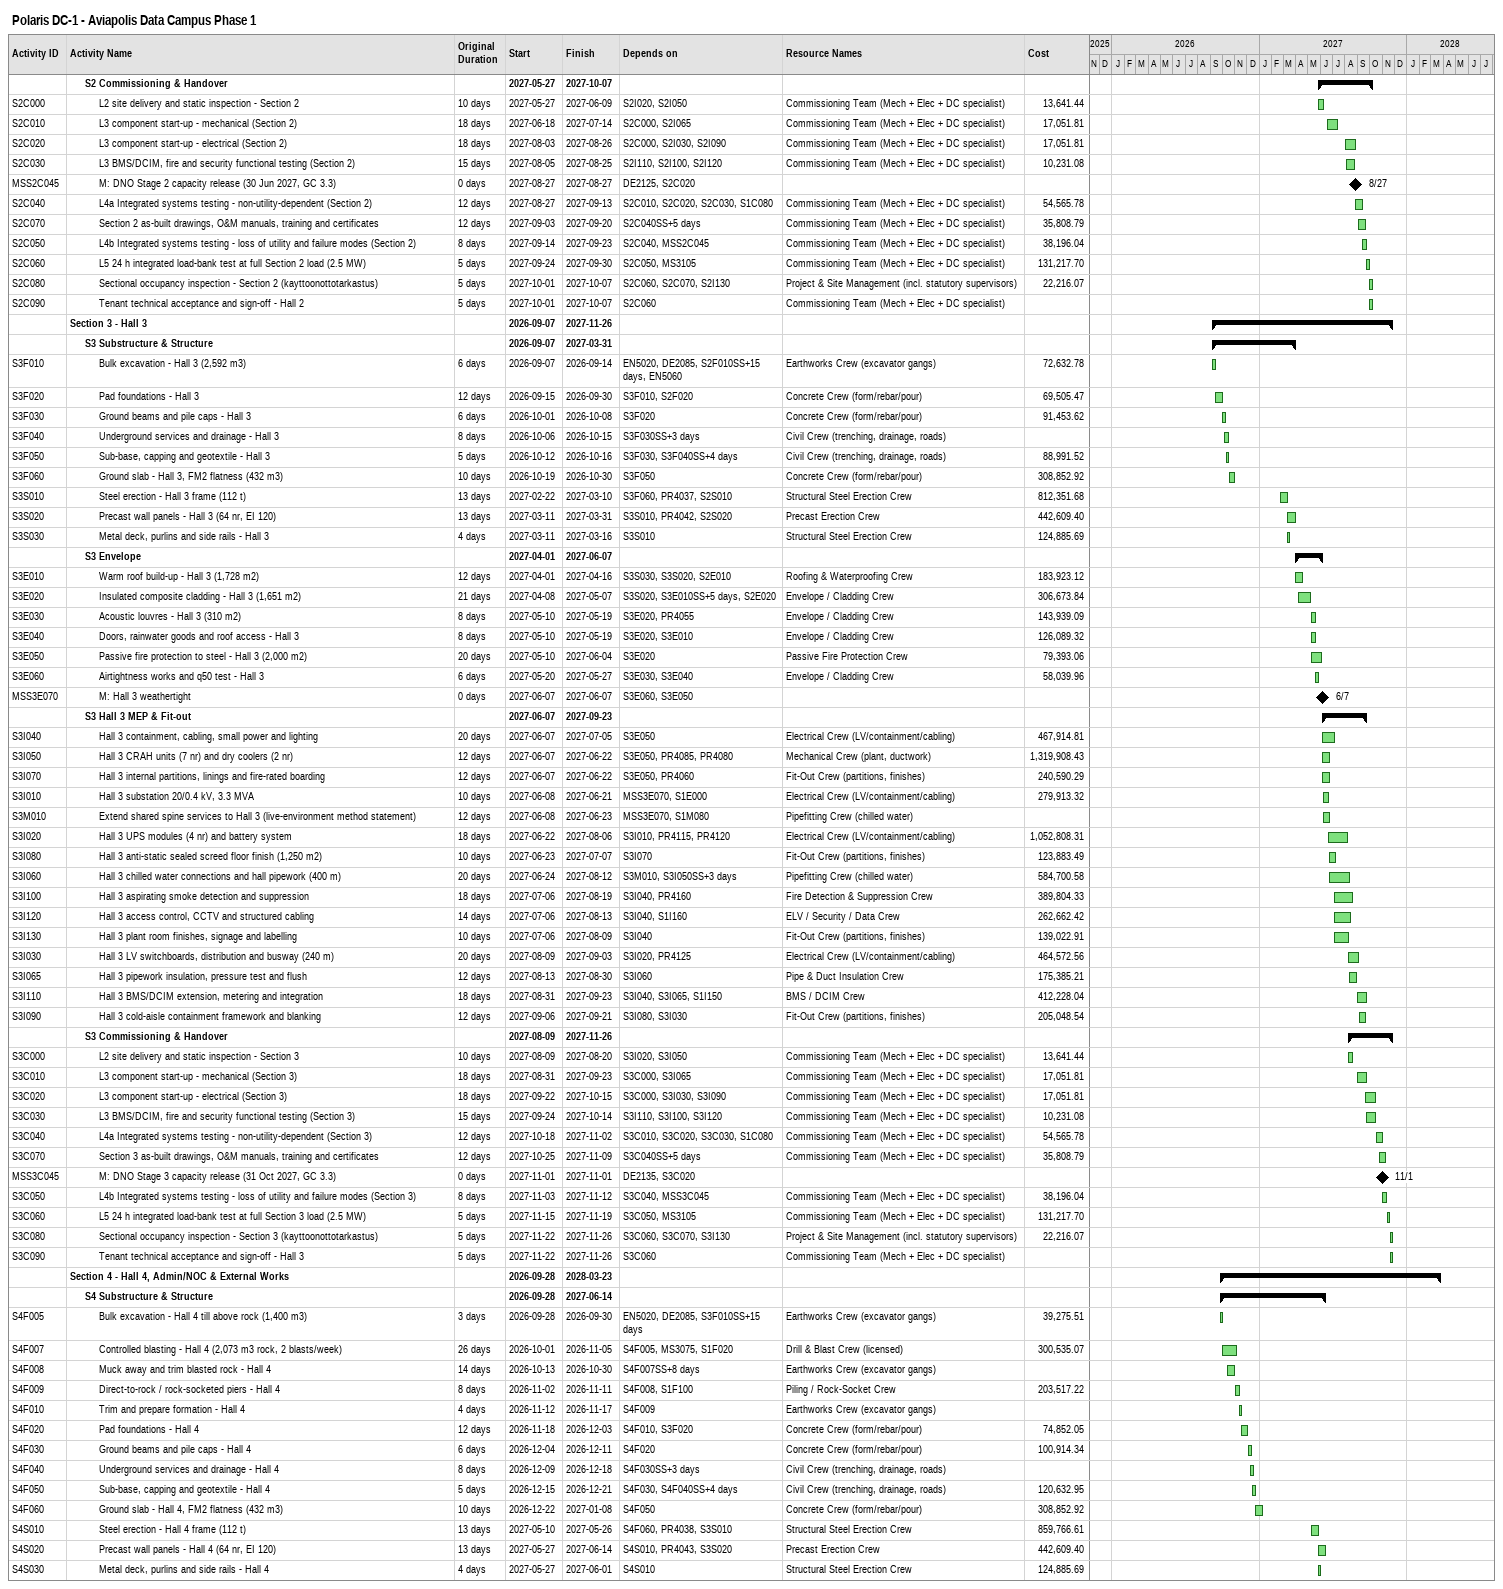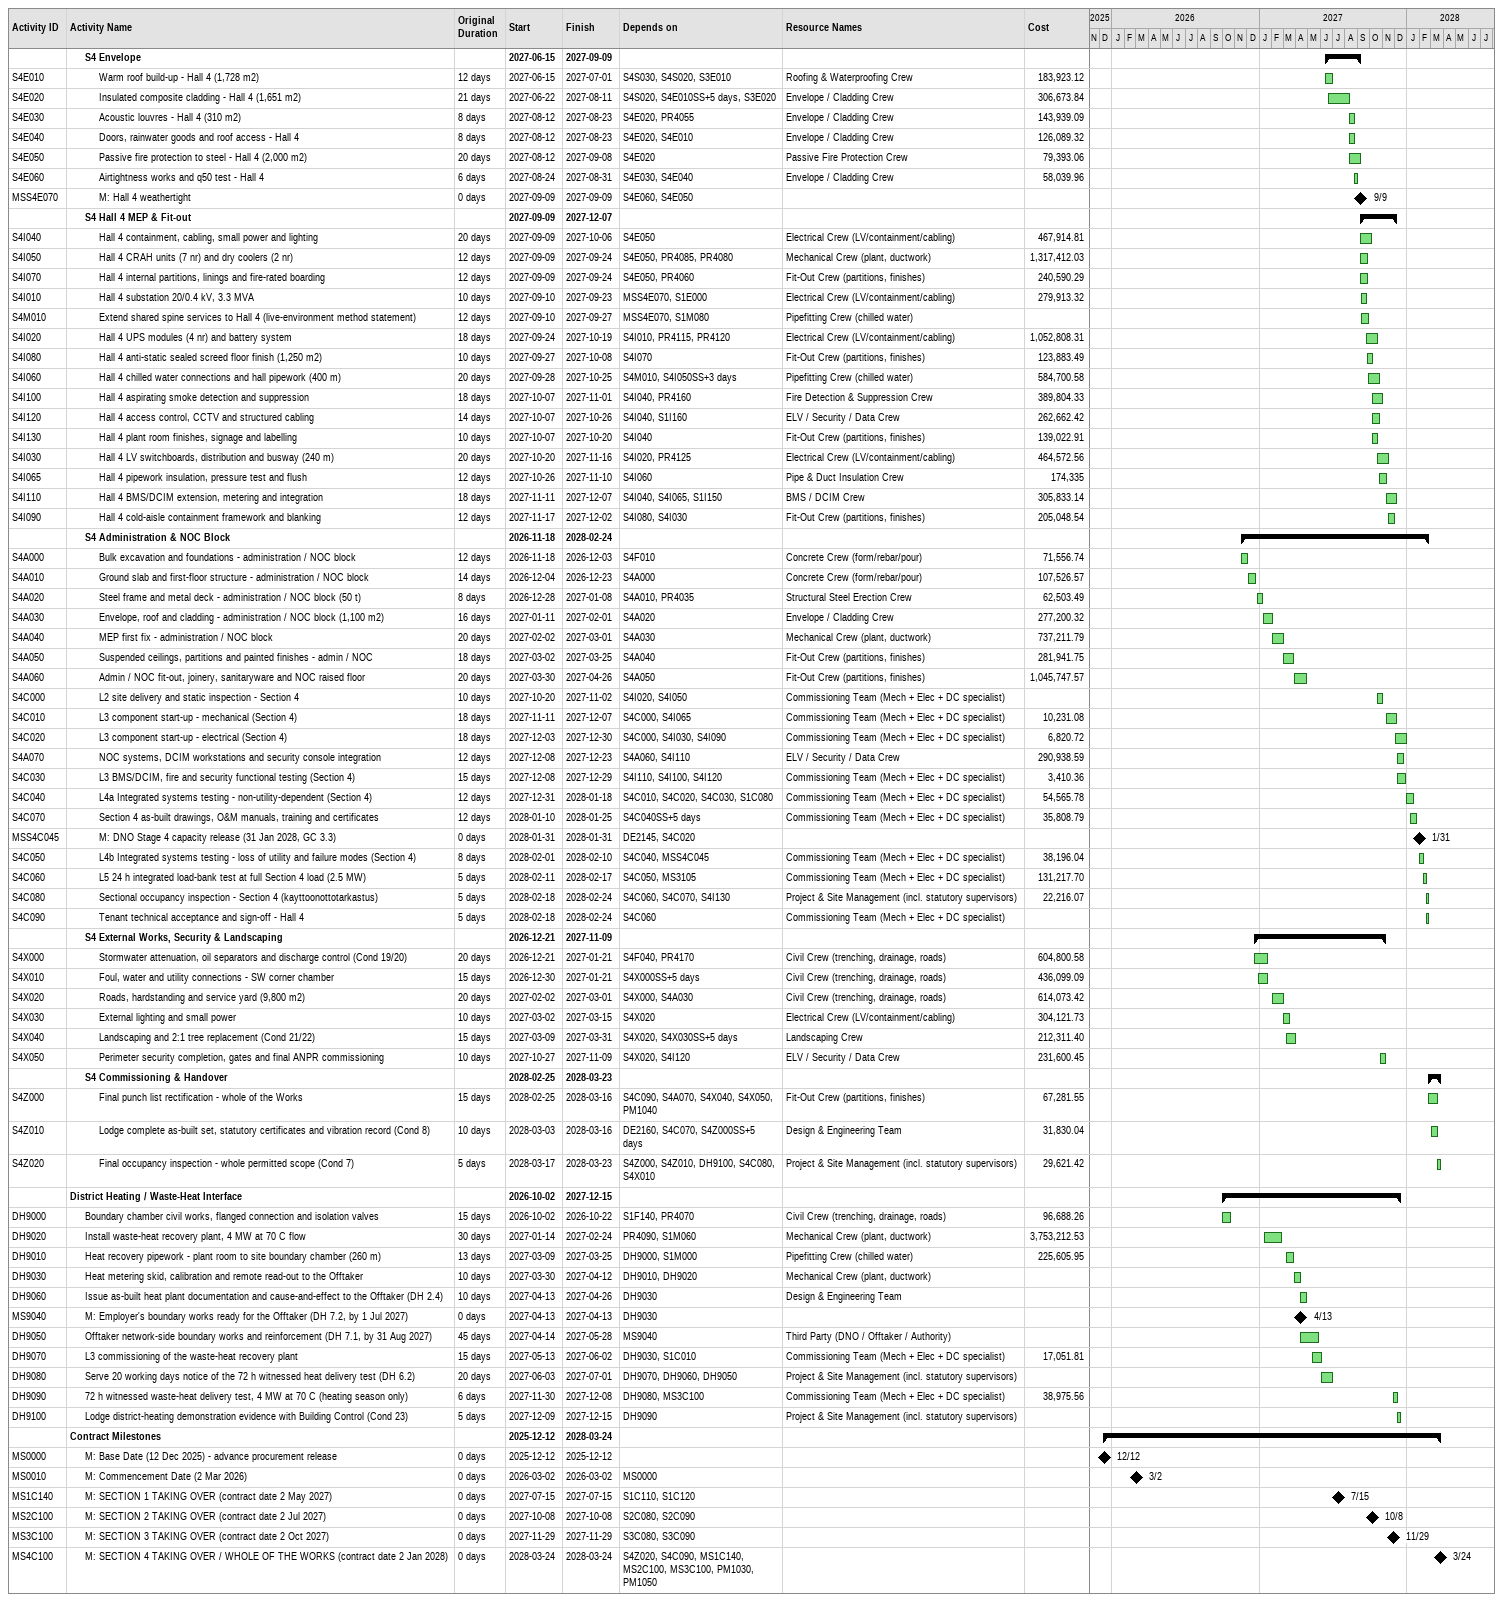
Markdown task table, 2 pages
Polaris DC-1 - Aviapolis Data Campus Phase 1

| ID | Level | Task | Original duration | Start | Finish | Predecessors | Resources | Cost |
|---|---|---|---|---|---|---|---|---|
|  | 2 | **S2 Commissioning & Handover** |  | 2027-05-27 | 2027-10-07 |  |  |  |
| S2C000 | 3 | L2 site delivery and static inspection - Section 2 | 10d | 2027-05-27 | 2027-06-09 | S2I020, S2I050 | Commissioning Team (Mech + Elec + DC specialist) | 13641.44 |
| S2C010 | 3 | L3 component start-up - mechanical (Section 2) | 18d | 2027-06-18 | 2027-07-14 | S2C000, S2I065 | Commissioning Team (Mech + Elec + DC specialist) | 17051.81 |
| S2C020 | 3 | L3 component start-up - electrical (Section 2) | 18d | 2027-08-03 | 2027-08-26 | S2C000, S2I030, S2I090 | Commissioning Team (Mech + Elec + DC specialist) | 17051.81 |
| S2C030 | 3 | L3 BMS/DCIM, fire and security functional testing (Section 2) | 15d | 2027-08-05 | 2027-08-25 | S2I110, S2I100, S2I120 | Commissioning Team (Mech + Elec + DC specialist) | 10231.08 |
| MSS2C045 | 3 | M: DNO Stage 2 capacity release (30 Jun 2027, GC 3.3) | 0d | 2027-08-27 | 2027-08-27 | DE2125, S2C020 |  |  |
| S2C040 | 3 | L4a Integrated systems testing - non-utility-dependent (Section 2) | 12d | 2027-08-27 | 2027-09-13 | S2C010, S2C020, S2C030, S1C080 | Commissioning Team (Mech + Elec + DC specialist) | 54565.78 |
| S2C070 | 3 | Section 2 as-built drawings, O&M manuals, training and certificates | 12d | 2027-09-03 | 2027-09-20 | S2C040SS+5d | Commissioning Team (Mech + Elec + DC specialist) | 35808.79 |
| S2C050 | 3 | L4b Integrated systems testing - loss of utility and failure modes (Section 2) | 8d | 2027-09-14 | 2027-09-23 | S2C040, MSS2C045 | Commissioning Team (Mech + Elec + DC specialist) | 38196.04 |
| S2C060 | 3 | L5 24 h integrated load-bank test at full Section 2 load (2.5 MW) | 5d | 2027-09-24 | 2027-09-30 | S2C050, MS3105 | Commissioning Team (Mech + Elec + DC specialist) | 131217.70 |
| S2C080 | 3 | Sectional occupancy inspection - Section 2 (kayttoonottotarkastus) | 5d | 2027-10-01 | 2027-10-07 | S2C060, S2C070, S2I130 | Project & Site Management (incl. statutory supervisors) | 22216.07 |
| S2C090 | 3 | Tenant technical acceptance and sign-off - Hall 2 | 5d | 2027-10-01 | 2027-10-07 | S2C060 | Commissioning Team (Mech + Elec + DC specialist) |  |
|  | 1 | **Section 3 - Hall 3** |  | 2026-09-07 | 2027-11-26 |  |  |  |
|  | 2 | **S3 Substructure & Structure** |  | 2026-09-07 | 2027-03-31 |  |  |  |
| S3F010 | 3 | Bulk excavation - Hall 3 (2,592 m3) | 6d | 2026-09-07 | 2026-09-14 | EN5020, DE2085, S2F010SS+15d, EN5060 | Earthworks Crew (excavator gangs) | 72632.78 |
| S3F020 | 3 | Pad foundations - Hall 3 | 12d | 2026-09-15 | 2026-09-30 | S3F010, S2F020 | Concrete Crew (form/rebar/pour) | 69505.47 |
| S3F030 | 3 | Ground beams and pile caps - Hall 3 | 6d | 2026-10-01 | 2026-10-08 | S3F020 | Concrete Crew (form/rebar/pour) | 91453.62 |
| S3F040 | 3 | Underground services and drainage - Hall 3 | 8d | 2026-10-06 | 2026-10-15 | S3F030SS+3d | Civil Crew (trenching, drainage, roads) |  |
| S3F050 | 3 | Sub-base, capping and geotextile - Hall 3 | 5d | 2026-10-12 | 2026-10-16 | S3F030, S3F040SS+4d | Civil Crew (trenching, drainage, roads) | 88991.52 |
| S3F060 | 3 | Ground slab - Hall 3, FM2 flatness (432 m3) | 10d | 2026-10-19 | 2026-10-30 | S3F050 | Concrete Crew (form/rebar/pour) | 308852.92 |
| S3S010 | 3 | Steel erection - Hall 3 frame (112 t) | 13d | 2027-02-22 | 2027-03-10 | S3F060, PR4037, S2S010 | Structural Steel Erection Crew | 812351.68 |
| S3S020 | 3 | Precast wall panels - Hall 3 (64 nr, EI 120) | 13d | 2027-03-11 | 2027-03-31 | S3S010, PR4042, S2S020 | Precast Erection Crew | 442609.40 |
| S3S030 | 3 | Metal deck, purlins and side rails - Hall 3 | 4d | 2027-03-11 | 2027-03-16 | S3S010 | Structural Steel Erection Crew | 124885.69 |
|  | 2 | **S3 Envelope** |  | 2027-04-01 | 2027-06-07 |  |  |  |
| S3E010 | 3 | Warm roof build-up - Hall 3 (1,728 m2) | 12d | 2027-04-01 | 2027-04-16 | S3S030, S3S020, S2E010 | Roofing & Waterproofing Crew | 183923.12 |
| S3E020 | 3 | Insulated composite cladding - Hall 3 (1,651 m2) | 21d | 2027-04-08 | 2027-05-07 | S3S020, S3E010SS+5d, S2E020 | Envelope / Cladding Crew | 306673.84 |
| S3E030 | 3 | Acoustic louvres - Hall 3 (310 m2) | 8d | 2027-05-10 | 2027-05-19 | S3E020, PR4055 | Envelope / Cladding Crew | 143939.09 |
| S3E040 | 3 | Doors, rainwater goods and roof access - Hall 3 | 8d | 2027-05-10 | 2027-05-19 | S3E020, S3E010 | Envelope / Cladding Crew | 126089.32 |
| S3E050 | 3 | Passive fire protection to steel - Hall 3 (2,000 m2) | 20d | 2027-05-10 | 2027-06-04 | S3E020 | Passive Fire Protection Crew | 79393.06 |
| S3E060 | 3 | Airtightness works and q50 test - Hall 3 | 6d | 2027-05-20 | 2027-05-27 | S3E030, S3E040 | Envelope / Cladding Crew | 58039.96 |
| MSS3E070 | 3 | M: Hall 3 weathertight | 0d | 2027-06-07 | 2027-06-07 | S3E060, S3E050 |  |  |
|  | 2 | **S3 Hall 3 MEP & Fit-out** |  | 2027-06-07 | 2027-09-23 |  |  |  |
| S3I040 | 3 | Hall 3 containment, cabling, small power and lighting | 20d | 2027-06-07 | 2027-07-05 | S3E050 | Electrical Crew (LV/containment/cabling) | 467914.81 |
| S3I050 | 3 | Hall 3 CRAH units (7 nr) and dry coolers (2 nr) | 12d | 2027-06-07 | 2027-06-22 | S3E050, PR4085, PR4080 | Mechanical Crew (plant, ductwork) | 1319908.43 |
| S3I070 | 3 | Hall 3 internal partitions, linings and fire-rated boarding | 12d | 2027-06-07 | 2027-06-22 | S3E050, PR4060 | Fit-Out Crew (partitions, finishes) | 240590.29 |
| S3I010 | 3 | Hall 3 substation 20/0.4 kV, 3.3 MVA | 10d | 2027-06-08 | 2027-06-21 | MSS3E070, S1E000 | Electrical Crew (LV/containment/cabling) | 279913.32 |
| S3M010 | 3 | Extend shared spine services to Hall 3 (live-environment method statement) | 12d | 2027-06-08 | 2027-06-23 | MSS3E070, S1M080 | Pipefitting Crew (chilled water) |  |
| S3I020 | 3 | Hall 3 UPS modules (4 nr) and battery system | 18d | 2027-06-22 | 2027-08-06 | S3I010, PR4115, PR4120 | Electrical Crew (LV/containment/cabling) | 1052808.31 |
| S3I080 | 3 | Hall 3 anti-static sealed screed floor finish (1,250 m2) | 10d | 2027-06-23 | 2027-07-07 | S3I070 | Fit-Out Crew (partitions, finishes) | 123883.49 |
| S3I060 | 3 | Hall 3 chilled water connections and hall pipework (400 m) | 20d | 2027-06-24 | 2027-08-12 | S3M010, S3I050SS+3d | Pipefitting Crew (chilled water) | 584700.58 |
| S3I100 | 3 | Hall 3 aspirating smoke detection and suppression | 18d | 2027-07-06 | 2027-08-19 | S3I040, PR4160 | Fire Detection & Suppression Crew | 389804.33 |
| S3I120 | 3 | Hall 3 access control, CCTV and structured cabling | 14d | 2027-07-06 | 2027-08-13 | S3I040, S1I160 | ELV / Security / Data Crew | 262662.42 |
| S3I130 | 3 | Hall 3 plant room finishes, signage and labelling | 10d | 2027-07-06 | 2027-08-09 | S3I040 | Fit-Out Crew (partitions, finishes) | 139022.91 |
| S3I030 | 3 | Hall 3 LV switchboards, distribution and busway (240 m) | 20d | 2027-08-09 | 2027-09-03 | S3I020, PR4125 | Electrical Crew (LV/containment/cabling) | 464572.56 |
| S3I065 | 3 | Hall 3 pipework insulation, pressure test and flush | 12d | 2027-08-13 | 2027-08-30 | S3I060 | Pipe & Duct Insulation Crew | 175385.21 |
| S3I110 | 3 | Hall 3 BMS/DCIM extension, metering and integration | 18d | 2027-08-31 | 2027-09-23 | S3I040, S3I065, S1I150 | BMS / DCIM Crew | 412228.04 |
| S3I090 | 3 | Hall 3 cold-aisle containment framework and blanking | 12d | 2027-09-06 | 2027-09-21 | S3I080, S3I030 | Fit-Out Crew (partitions, finishes) | 205048.54 |
|  | 2 | **S3 Commissioning & Handover** |  | 2027-08-09 | 2027-11-26 |  |  |  |
| S3C000 | 3 | L2 site delivery and static inspection - Section 3 | 10d | 2027-08-09 | 2027-08-20 | S3I020, S3I050 | Commissioning Team (Mech + Elec + DC specialist) | 13641.44 |
| S3C010 | 3 | L3 component start-up - mechanical (Section 3) | 18d | 2027-08-31 | 2027-09-23 | S3C000, S3I065 | Commissioning Team (Mech + Elec + DC specialist) | 17051.81 |
| S3C020 | 3 | L3 component start-up - electrical (Section 3) | 18d | 2027-09-22 | 2027-10-15 | S3C000, S3I030, S3I090 | Commissioning Team (Mech + Elec + DC specialist) | 17051.81 |
| S3C030 | 3 | L3 BMS/DCIM, fire and security functional testing (Section 3) | 15d | 2027-09-24 | 2027-10-14 | S3I110, S3I100, S3I120 | Commissioning Team (Mech + Elec + DC specialist) | 10231.08 |
| S3C040 | 3 | L4a Integrated systems testing - non-utility-dependent (Section 3) | 12d | 2027-10-18 | 2027-11-02 | S3C010, S3C020, S3C030, S1C080 | Commissioning Team (Mech + Elec + DC specialist) | 54565.78 |
| S3C070 | 3 | Section 3 as-built drawings, O&M manuals, training and certificates | 12d | 2027-10-25 | 2027-11-09 | S3C040SS+5d | Commissioning Team (Mech + Elec + DC specialist) | 35808.79 |
| MSS3C045 | 3 | M: DNO Stage 3 capacity release (31 Oct 2027, GC 3.3) | 0d | 2027-11-01 | 2027-11-01 | DE2135, S3C020 |  |  |
| S3C050 | 3 | L4b Integrated systems testing - loss of utility and failure modes (Section 3) | 8d | 2027-11-03 | 2027-11-12 | S3C040, MSS3C045 | Commissioning Team (Mech + Elec + DC specialist) | 38196.04 |
| S3C060 | 3 | L5 24 h integrated load-bank test at full Section 3 load (2.5 MW) | 5d | 2027-11-15 | 2027-11-19 | S3C050, MS3105 | Commissioning Team (Mech + Elec + DC specialist) | 131217.70 |
| S3C080 | 3 | Sectional occupancy inspection - Section 3 (kayttoonottotarkastus) | 5d | 2027-11-22 | 2027-11-26 | S3C060, S3C070, S3I130 | Project & Site Management (incl. statutory supervisors) | 22216.07 |
| S3C090 | 3 | Tenant technical acceptance and sign-off - Hall 3 | 5d | 2027-11-22 | 2027-11-26 | S3C060 | Commissioning Team (Mech + Elec + DC specialist) |  |
|  | 1 | **Section 4 - Hall 4, Admin/NOC & External Works** |  | 2026-09-28 | 2028-03-23 |  |  |  |
|  | 2 | **S4 Substructure & Structure** |  | 2026-09-28 | 2027-06-14 |  |  |  |
| S4F005 | 3 | Bulk excavation - Hall 4 till above rock (1,400 m3) | 3d | 2026-09-28 | 2026-09-30 | EN5020, DE2085, S3F010SS+15d | Earthworks Crew (excavator gangs) | 39275.51 |
| S4F007 | 3 | Controlled blasting - Hall 4 (2,073 m3 rock, 2 blasts/week) | 26d | 2026-10-01 | 2026-11-05 | S4F005, MS3075, S1F020 | Drill & Blast Crew (licensed) | 300535.07 |
| S4F008 | 3 | Muck away and trim blasted rock - Hall 4 | 14d | 2026-10-13 | 2026-10-30 | S4F007SS+8d | Earthworks Crew (excavator gangs) |  |
| S4F009 | 3 | Direct-to-rock / rock-socketed piers - Hall 4 | 8d | 2026-11-02 | 2026-11-11 | S4F008, S1F100 | Piling / Rock-Socket Crew | 203517.22 |
| S4F010 | 3 | Trim and prepare formation - Hall 4 | 4d | 2026-11-12 | 2026-11-17 | S4F009 | Earthworks Crew (excavator gangs) |  |
| S4F020 | 3 | Pad foundations - Hall 4 | 12d | 2026-11-18 | 2026-12-03 | S4F010, S3F020 | Concrete Crew (form/rebar/pour) | 74852.05 |
| S4F030 | 3 | Ground beams and pile caps - Hall 4 | 6d | 2026-12-04 | 2026-12-11 | S4F020 | Concrete Crew (form/rebar/pour) | 100914.34 |
| S4F040 | 3 | Underground services and drainage - Hall 4 | 8d | 2026-12-09 | 2026-12-18 | S4F030SS+3d | Civil Crew (trenching, drainage, roads) |  |
| S4F050 | 3 | Sub-base, capping and geotextile - Hall 4 | 5d | 2026-12-15 | 2026-12-21 | S4F030, S4F040SS+4d | Civil Crew (trenching, drainage, roads) | 120632.95 |
| S4F060 | 3 | Ground slab - Hall 4, FM2 flatness (432 m3) | 10d | 2026-12-22 | 2027-01-08 | S4F050 | Concrete Crew (form/rebar/pour) | 308852.92 |
| S4S010 | 3 | Steel erection - Hall 4 frame (112 t) | 13d | 2027-05-10 | 2027-05-26 | S4F060, PR4038, S3S010 | Structural Steel Erection Crew | 859766.61 |
| S4S020 | 3 | Precast wall panels - Hall 4 (64 nr, EI 120) | 13d | 2027-05-27 | 2027-06-14 | S4S010, PR4043, S3S020 | Precast Erection Crew | 442609.40 |
| S4S030 | 3 | Metal deck, purlins and side rails - Hall 4 | 4d | 2027-05-27 | 2027-06-01 | S4S010 | Structural Steel Erection Crew | 124885.69 |
|  | 2 | **S4 Envelope** |  | 2027-06-15 | 2027-09-09 |  |  |  |
| S4E010 | 3 | Warm roof build-up - Hall 4 (1,728 m2) | 12d | 2027-06-15 | 2027-07-01 | S4S030, S4S020, S3E010 | Roofing & Waterproofing Crew | 183923.12 |
| S4E020 | 3 | Insulated composite cladding - Hall 4 (1,651 m2) | 21d | 2027-06-22 | 2027-08-11 | S4S020, S4E010SS+5d, S3E020 | Envelope / Cladding Crew | 306673.84 |
| S4E030 | 3 | Acoustic louvres - Hall 4 (310 m2) | 8d | 2027-08-12 | 2027-08-23 | S4E020, PR4055 | Envelope / Cladding Crew | 143939.09 |
| S4E040 | 3 | Doors, rainwater goods and roof access - Hall 4 | 8d | 2027-08-12 | 2027-08-23 | S4E020, S4E010 | Envelope / Cladding Crew | 126089.32 |
| S4E050 | 3 | Passive fire protection to steel - Hall 4 (2,000 m2) | 20d | 2027-08-12 | 2027-09-08 | S4E020 | Passive Fire Protection Crew | 79393.06 |
| S4E060 | 3 | Airtightness works and q50 test - Hall 4 | 6d | 2027-08-24 | 2027-08-31 | S4E030, S4E040 | Envelope / Cladding Crew | 58039.96 |
| MSS4E070 | 3 | M: Hall 4 weathertight | 0d | 2027-09-09 | 2027-09-09 | S4E060, S4E050 |  |  |
|  | 2 | **S4 Hall 4 MEP & Fit-out** |  | 2027-09-09 | 2027-12-07 |  |  |  |
| S4I040 | 3 | Hall 4 containment, cabling, small power and lighting | 20d | 2027-09-09 | 2027-10-06 | S4E050 | Electrical Crew (LV/containment/cabling) | 467914.81 |
| S4I050 | 3 | Hall 4 CRAH units (7 nr) and dry coolers (2 nr) | 12d | 2027-09-09 | 2027-09-24 | S4E050, PR4085, PR4080 | Mechanical Crew (plant, ductwork) | 1317412.03 |
| S4I070 | 3 | Hall 4 internal partitions, linings and fire-rated boarding | 12d | 2027-09-09 | 2027-09-24 | S4E050, PR4060 | Fit-Out Crew (partitions, finishes) | 240590.29 |
| S4I010 | 3 | Hall 4 substation 20/0.4 kV, 3.3 MVA | 10d | 2027-09-10 | 2027-09-23 | MSS4E070, S1E000 | Electrical Crew (LV/containment/cabling) | 279913.32 |
| S4M010 | 3 | Extend shared spine services to Hall 4 (live-environment method statement) | 12d | 2027-09-10 | 2027-09-27 | MSS4E070, S1M080 | Pipefitting Crew (chilled water) |  |
| S4I020 | 3 | Hall 4 UPS modules (4 nr) and battery system | 18d | 2027-09-24 | 2027-10-19 | S4I010, PR4115, PR4120 | Electrical Crew (LV/containment/cabling) | 1052808.31 |
| S4I080 | 3 | Hall 4 anti-static sealed screed floor finish (1,250 m2) | 10d | 2027-09-27 | 2027-10-08 | S4I070 | Fit-Out Crew (partitions, finishes) | 123883.49 |
| S4I060 | 3 | Hall 4 chilled water connections and hall pipework (400 m) | 20d | 2027-09-28 | 2027-10-25 | S4M010, S4I050SS+3d | Pipefitting Crew (chilled water) | 584700.58 |
| S4I100 | 3 | Hall 4 aspirating smoke detection and suppression | 18d | 2027-10-07 | 2027-11-01 | S4I040, PR4160 | Fire Detection & Suppression Crew | 389804.33 |
| S4I120 | 3 | Hall 4 access control, CCTV and structured cabling | 14d | 2027-10-07 | 2027-10-26 | S4I040, S1I160 | ELV / Security / Data Crew | 262662.42 |
| S4I130 | 3 | Hall 4 plant room finishes, signage and labelling | 10d | 2027-10-07 | 2027-10-20 | S4I040 | Fit-Out Crew (partitions, finishes) | 139022.91 |
| S4I030 | 3 | Hall 4 LV switchboards, distribution and busway (240 m) | 20d | 2027-10-20 | 2027-11-16 | S4I020, PR4125 | Electrical Crew (LV/containment/cabling) | 464572.56 |
| S4I065 | 3 | Hall 4 pipework insulation, pressure test and flush | 12d | 2027-10-26 | 2027-11-10 | S4I060 | Pipe & Duct Insulation Crew | 174335 |
| S4I110 | 3 | Hall 4 BMS/DCIM extension, metering and integration | 18d | 2027-11-11 | 2027-12-07 | S4I040, S4I065, S1I150 | BMS / DCIM Crew | 305833.14 |
| S4I090 | 3 | Hall 4 cold-aisle containment framework and blanking | 12d | 2027-11-17 | 2027-12-02 | S4I080, S4I030 | Fit-Out Crew (partitions, finishes) | 205048.54 |
|  | 2 | **S4 Administration & NOC Block** |  | 2026-11-18 | 2028-02-24 |  |  |  |
| S4A000 | 3 | Bulk excavation and foundations - administration / NOC block | 12d | 2026-11-18 | 2026-12-03 | S4F010 | Concrete Crew (form/rebar/pour) | 71556.74 |
| S4A010 | 3 | Ground slab and first-floor structure - administration / NOC block | 14d | 2026-12-04 | 2026-12-23 | S4A000 | Concrete Crew (form/rebar/pour) | 107526.57 |
| S4A020 | 3 | Steel frame and metal deck - administration / NOC block (50 t) | 8d | 2026-12-28 | 2027-01-08 | S4A010, PR4035 | Structural Steel Erection Crew | 62503.49 |
| S4A030 | 3 | Envelope, roof and cladding - administration / NOC block (1,100 m2) | 16d | 2027-01-11 | 2027-02-01 | S4A020 | Envelope / Cladding Crew | 277200.32 |
| S4A040 | 3 | MEP first fix - administration / NOC block | 20d | 2027-02-02 | 2027-03-01 | S4A030 | Mechanical Crew (plant, ductwork) | 737211.79 |
| S4A050 | 3 | Suspended ceilings, partitions and painted finishes - admin / NOC | 18d | 2027-03-02 | 2027-03-25 | S4A040 | Fit-Out Crew (partitions, finishes) | 281941.75 |
| S4A060 | 3 | Admin / NOC fit-out, joinery, sanitaryware and NOC raised floor | 20d | 2027-03-30 | 2027-04-26 | S4A050 | Fit-Out Crew (partitions, finishes) | 1045747.57 |
| S4C000 | 3 | L2 site delivery and static inspection - Section 4 | 10d | 2027-10-20 | 2027-11-02 | S4I020, S4I050 | Commissioning Team (Mech + Elec + DC specialist) |  |
| S4C010 | 3 | L3 component start-up - mechanical (Section 4) | 18d | 2027-11-11 | 2027-12-07 | S4C000, S4I065 | Commissioning Team (Mech + Elec + DC specialist) | 10231.08 |
| S4C020 | 3 | L3 component start-up - electrical (Section 4) | 18d | 2027-12-03 | 2027-12-30 | S4C000, S4I030, S4I090 | Commissioning Team (Mech + Elec + DC specialist) | 6820.72 |
| S4A070 | 3 | NOC systems, DCIM workstations and security console integration | 12d | 2027-12-08 | 2027-12-23 | S4A060, S4I110 | ELV / Security / Data Crew | 290938.59 |
| S4C030 | 3 | L3 BMS/DCIM, fire and security functional testing (Section 4) | 15d | 2027-12-08 | 2027-12-29 | S4I110, S4I100, S4I120 | Commissioning Team (Mech + Elec + DC specialist) | 3410.36 |
| S4C040 | 3 | L4a Integrated systems testing - non-utility-dependent (Section 4) | 12d | 2027-12-31 | 2028-01-18 | S4C010, S4C020, S4C030, S1C080 | Commissioning Team (Mech + Elec + DC specialist) | 54565.78 |
| S4C070 | 3 | Section 4 as-built drawings, O&M manuals, training and certificates | 12d | 2028-01-10 | 2028-01-25 | S4C040SS+5d | Commissioning Team (Mech + Elec + DC specialist) | 35808.79 |
| MSS4C045 | 3 | M: DNO Stage 4 capacity release (31 Jan 2028, GC 3.3) | 0d | 2028-01-31 | 2028-01-31 | DE2145, S4C020 |  |  |
| S4C050 | 3 | L4b Integrated systems testing - loss of utility and failure modes (Section 4) | 8d | 2028-02-01 | 2028-02-10 | S4C040, MSS4C045 | Commissioning Team (Mech + Elec + DC specialist) | 38196.04 |
| S4C060 | 3 | L5 24 h integrated load-bank test at full Section 4 load (2.5 MW) | 5d | 2028-02-11 | 2028-02-17 | S4C050, MS3105 | Commissioning Team (Mech + Elec + DC specialist) | 131217.70 |
| S4C080 | 3 | Sectional occupancy inspection - Section 4 (kayttoonottotarkastus) | 5d | 2028-02-18 | 2028-02-24 | S4C060, S4C070, S4I130 | Project & Site Management (incl. statutory supervisors) | 22216.07 |
| S4C090 | 3 | Tenant technical acceptance and sign-off - Hall 4 | 5d | 2028-02-18 | 2028-02-24 | S4C060 | Commissioning Team (Mech + Elec + DC specialist) |  |
|  | 2 | **S4 External Works, Security & Landscaping** |  | 2026-12-21 | 2027-11-09 |  |  |  |
| S4X000 | 3 | Stormwater attenuation, oil separators and discharge control (Cond 19/20) | 20d | 2026-12-21 | 2027-01-21 | S4F040, PR4170 | Civil Crew (trenching, drainage, roads) | 604800.58 |
| S4X010 | 3 | Foul, water and utility connections - SW corner chamber | 15d | 2026-12-30 | 2027-01-21 | S4X000SS+5d | Civil Crew (trenching, drainage, roads) | 436099.09 |
| S4X020 | 3 | Roads, hardstanding and service yard (9,800 m2) | 20d | 2027-02-02 | 2027-03-01 | S4X000, S4A030 | Civil Crew (trenching, drainage, roads) | 614073.42 |
| S4X030 | 3 | External lighting and small power | 10d | 2027-03-02 | 2027-03-15 | S4X020 | Electrical Crew (LV/containment/cabling) | 304121.73 |
| S4X040 | 3 | Landscaping and 2:1 tree replacement (Cond 21/22) | 15d | 2027-03-09 | 2027-03-31 | S4X020, S4X030SS+5d | Landscaping Crew | 212311.40 |
| S4X050 | 3 | Perimeter security completion, gates and final ANPR commissioning | 10d | 2027-10-27 | 2027-11-09 | S4X020, S4I120 | ELV / Security / Data Crew | 231600.45 |
|  | 2 | **S4 Commissioning & Handover** |  | 2028-02-25 | 2028-03-23 |  |  |  |
| S4Z000 | 3 | Final punch list rectification - whole of the Works | 15d | 2028-02-25 | 2028-03-16 | S4C090, S4A070, S4X040, S4X050, PM1040 | Fit-Out Crew (partitions, finishes) | 67281.55 |
| S4Z010 | 3 | Lodge complete as-built set, statutory certificates and vibration record (Cond 8) | 10d | 2028-03-03 | 2028-03-16 | DE2160, S4C070, S4Z000SS+5d | Design & Engineering Team | 31830.04 |
| S4Z020 | 3 | Final occupancy inspection - whole permitted scope (Cond 7) | 5d | 2028-03-17 | 2028-03-23 | S4Z000, S4Z010, DH9100, S4C080, S4X010 | Project & Site Management (incl. statutory supervisors) | 29621.42 |
|  | 1 | **District Heating / Waste-Heat Interface** |  | 2026-10-02 | 2027-12-15 |  |  |  |
| DH9000 | 2 | Boundary chamber civil works, flanged connection and isolation valves | 15d | 2026-10-02 | 2026-10-22 | S1F140, PR4070 | Civil Crew (trenching, drainage, roads) | 96688.26 |
| DH9020 | 2 | Install waste-heat recovery plant, 4 MW at 70 C flow | 30d | 2027-01-14 | 2027-02-24 | PR4090, S1M060 | Mechanical Crew (plant, ductwork) | 3753212.53 |
| DH9010 | 2 | Heat recovery pipework - plant room to site boundary chamber (260 m) | 13d | 2027-03-09 | 2027-03-25 | DH9000, S1M000 | Pipefitting Crew (chilled water) | 225605.95 |
| DH9030 | 2 | Heat metering skid, calibration and remote read-out to the Offtaker | 10d | 2027-03-30 | 2027-04-12 | DH9010, DH9020 | Mechanical Crew (plant, ductwork) |  |
| DH9060 | 2 | Issue as-built heat plant documentation and cause-and-effect to the Offtaker (DH 2.4) | 10d | 2027-04-13 | 2027-04-26 | DH9030 | Design & Engineering Team |  |
| MS9040 | 2 | M: Employer's boundary works ready for the Offtaker (DH 7.2, by 1 Jul 2027) | 0d | 2027-04-13 | 2027-04-13 | DH9030 |  |  |
| DH9050 | 2 | Offtaker network-side boundary works and reinforcement (DH 7.1, by 31 Aug 2027) | 45d | 2027-04-14 | 2027-05-28 | MS9040 | Third Party (DNO / Offtaker / Authority) |  |
| DH9070 | 2 | L3 commissioning of the waste-heat recovery plant | 15d | 2027-05-13 | 2027-06-02 | DH9030, S1C010 | Commissioning Team (Mech + Elec + DC specialist) | 17051.81 |
| DH9080 | 2 | Serve 20 working days notice of the 72 h witnessed heat delivery test (DH 6.2) | 20d | 2027-06-03 | 2027-07-01 | DH9070, DH9060, DH9050 | Project & Site Management (incl. statutory supervisors) |  |
| DH9090 | 2 | 72 h witnessed waste-heat delivery test, 4 MW at 70 C (heating season only) | 6d | 2027-11-30 | 2027-12-08 | DH9080, MS3C100 | Commissioning Team (Mech + Elec + DC specialist) | 38975.56 |
| DH9100 | 2 | Lodge district-heating demonstration evidence with Building Control (Cond 23) | 5d | 2027-12-09 | 2027-12-15 | DH9090 | Project & Site Management (incl. statutory supervisors) |  |
|  | 1 | **Contract Milestones** |  | 2025-12-12 | 2028-03-24 |  |  |  |
| MS0000 | 2 | M: Base Date (12 Dec 2025) - advance procurement release | 0d | 2025-12-12 | 2025-12-12 |  |  |  |
| MS0010 | 2 | M: Commencement Date (2 Mar 2026) | 0d | 2026-03-02 | 2026-03-02 | MS0000 |  |  |
| MS1C140 | 2 | M: SECTION 1 TAKING OVER (contract date 2 May 2027) | 0d | 2027-07-15 | 2027-07-15 | S1C110, S1C120 |  |  |
| MS2C100 | 2 | M: SECTION 2 TAKING OVER (contract date 2 Jul 2027) | 0d | 2027-10-08 | 2027-10-08 | S2C080, S2C090 |  |  |
| MS3C100 | 2 | M: SECTION 3 TAKING OVER (contract date 2 Oct 2027) | 0d | 2027-11-29 | 2027-11-29 | S3C080, S3C090 |  |  |
| MS4C100 | 2 | M: SECTION 4 TAKING OVER / WHOLE OF THE WORKS (contract date 2 Jan 2028) | 0d | 2028-03-24 | 2028-03-24 | S4Z020, S4C090, MS1C140, MS2C100, MS3C100, PM1030, PM1050 |  |  |
